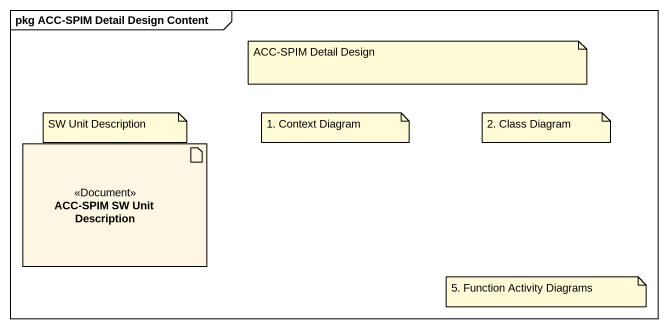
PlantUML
@startuml
mainframe pkg ACC-SPIM Detail Design Content
artifact "ACC-SPIM SW Unit Description" as ACC_SPIM_SW_Unit_Description <<Document>>
note as N1
  ACC-SPIM Detail Design
end note
note as N2
  SW Unit Description
end note
note as N3
  1. Context Diagram
end note
note as N4
  2. Class Diagram
end note
note as N5
  5. Function Activity Diagrams
end note
@enduml
